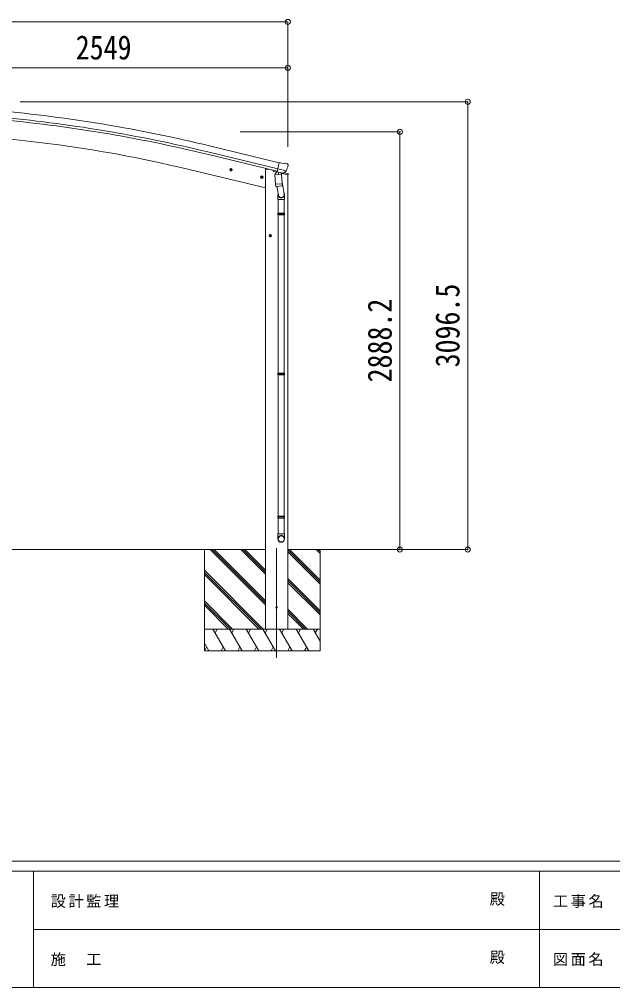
# Model space of a CAD drawing. Units: millimetres at full size. Extents: x -9783 to 33754, y -10064 to 6752.
# Drawn here: x -4068 to 36, y -6828 to -133 of the extents above; entities that cross this region are included whole.
import ezdxf
from ezdxf.enums import TextEntityAlignment as Align

# ---------------------------------------------------------------- set-up
doc = ezdxf.new("R2010")
doc.units = ezdxf.units.MM
doc.header["$LTSCALE"] = 35
doc.header["$PDMODE"] = 32
doc.header["$PDSIZE"] = 35
for name, color, linetype, lineweight in [('0-0_0', 7, 'Continuous', 9), ('0-1_本体', 4, 'Continuous', 9), ('0-2_部品', 7, 'Continuous', 9), ('0-8_PARTS2', 2, 'Continuous', 9), ('0-A_寸法', 6, 'Continuous', 9), ('F-0_240', 7, 'Continuous', 9)]:
    doc.layers.add(name, color=color, linetype=linetype, lineweight=lineweight)
doc.styles.add('ＭＳ ゴシック', font='')
doc.styles.get('ＭＳ ゴシック').set_extended_font_data('MS Gothic')

msp = doc.modelspace()

# ---------------------------------------------------------------- linework, layer by layer
at = {"layer": '0-0_0', "color": 6}
for p, q in [((-966.23, -3798.44), (-966.23, -701.94)), ((-1435.24, -910.24), (-1435.24, -3798.44))]:
    msp.add_line(p, q, dxfattribs=at)
at = {"layer": '0-0_0'}
for p, q in [((-7169.47, -3798.38), (-2366.47, -3798.38)), ((-2366.22, -3798.38), (-7169.22, -3798.38)), ((-2788.1, -3798.38), (-2788.1, -4498.38)), ((-2365.85, -4180.64), (-2748.11, -3798.38)), ((-2365.85, -4166.5), (-2733.97, -3798.38)), ((-2365.85, -4152.36), (-2719.83, -3798.38)), ((-2365.85, -3968.51), (-2535.98, -3798.38)), ((-2365.85, -3954.37), (-2521.84, -3798.38)), ((-2365.85, -3940.23), (-2507.69, -3798.38)), ((-1614.01, -3798.38), (-2210.35, -3798.38)), ((-1988.1, -4023.75), (-2210.35, -3801.5)), ((-1988.1, -4037.89), (-2210.35, -3815.64)), ((-1988.1, -4009.61), (-2199.33, -3798.38)), ((-1988.1, -3825.76), (-2015.48, -3798.38)), ((-1988.1, -3811.62), (-2001.34, -3798.38)), ((-1988.1, -3798.38), (-1988.1, -4498.38)), ((-2381.95, -4348.38), (-2788.1, -3942.24)), ((-2396.1, -4348.38), (-2788.1, -3956.38)), ((-2410.24, -4348.38), (-2788.1, -3970.53)), ((-1988.1, -4221.74), (-2210.35, -3999.49)), ((-1988.1, -4235.88), (-2210.35, -4013.63)), ((-1988.1, -4250.03), (-2210.35, -4027.78)), ((-2594.09, -4348.38), (-2788.1, -4154.37)), ((-2608.23, -4348.38), (-2788.1, -4168.52)), ((-2622.37, -4348.38), (-2788.1, -4182.66)), ((-2073.59, -4348.38), (-2210.35, -4211.62)), ((-2087.73, -4348.38), (-2210.35, -4225.77)), ((-2101.87, -4348.38), (-2210.35, -4239.91)), ((-2788.1, -4348.38), (-1988.1, -4348.38)), ((-2642.71, -4498.38), (-2729.32, -4348.38)), ((-2714.32, -4374.36), (-2699.32, -4348.38)), ((-2527.24, -4498.38), (-2613.85, -4348.38)), ((-2583.85, -4348.38), (-2598.85, -4374.36)), ((-2411.77, -4498.38), (-2498.38, -4348.38)), ((-2483.38, -4374.36), (-2468.37, -4348.38)), ((-2296.3, -4498.38), (-2382.91, -4348.38)), ((-2367.9, -4374.36), (-2352.9, -4348.38)), ((-2180.83, -4498.38), (-2267.44, -4348.38)), ((-2252.43, -4374.36), (-2237.43, -4348.38)), ((-2065.36, -4498.38), (-2151.97, -4348.38)), ((-2136.96, -4374.36), (-2121.96, -4348.38)), ((-1988.1, -4432.21), (-2036.5, -4348.38)), ((-2021.49, -4374.36), (-2006.49, -4348.38)), ((-2773.18, -4472.4), (-2788.18, -4498.38)), ((-2758.18, -4498.38), (-2788.1, -4446.57)), ((-2657.71, -4472.4), (-2672.71, -4498.38)), ((-2542.24, -4472.4), (-2557.24, -4498.38)), ((-2426.77, -4472.4), (-2441.77, -4498.38)), ((-2311.3, -4472.4), (-2326.3, -4498.38)), ((-2195.83, -4472.4), (-2210.83, -4498.38)), ((-2080.36, -4472.4), (-2095.36, -4498.38)), ((-1988.1, -4498.38), (-2788.1, -4498.38))]:
    msp.add_line(p, q, dxfattribs=at)
at = {"layer": '0-1_本体'}
for p, q in [((-2284.88, -1183.13), (-2767.93, -1065.61)), ((-2280.94, -1166.76), (-2763.95, -1049.24)), ((-2270.87, -1124.79), (-2753.74, -1007.31)), ((-2366.35, -1298.38), (-2952.02, -1157.77)), ((-2366.35, -1168.38), (-2366.35, -4348.38)), ((-2210.85, -1208.09), (-2210.85, -4348.38))]:
    msp.add_line(p, q, dxfattribs=at)
msp.add_lwpolyline([(-2366.35, -1168.38), (-2346.35, -1168.38), (-2312.84, -1176.43)], dxfattribs=at)
for centre, radius, start, end in [((-5125.11, -10753.78), 10030.81, 76.32536, 84.82535), ((-5125.11, -10753.78), 9970.81, 76.32536, 84.82535), ((-5125.11, -10753.78), 9987.65, 76.32536, 84.82535), ((-4917.01, -9342.55), 8417.35, 76.5, 84.99999)]:
    msp.add_arc(centre, radius, start, end, dxfattribs=at)
at = {"layer": '0-2_部品'}
for p, q in [((-2243.92, -1129.11), (-2269.85, -1122.89)), ((-2243.92, -1129.11), (-2230.66, -1126.41)), ((-2216.18, -1129.6), (-2229.36, -1126.44)), ((-2213.08, -1131.85), (-2209.22, -1138.15)), ((-2594.53, -1174.62), (-2613.98, -1169.95)), ((-2611.55, -1170.54), (-2606.38, -1165.09)), ((-2609.42, -1177.73), (-2611.55, -1170.54)), ((-2606.59, -1182.01), (-2601.92, -1162.56)), ((-2606.38, -1165.09), (-2599.09, -1166.84)), ((-2599.09, -1166.84), (-2596.95, -1174.04)), ((-2312.29, -1176.4), (-2312.29, -1179.72)), ((-2289.57, -1189.11), (-2308.46, -1184.58)), ((-2299.99, -1206.29), (-2254.3, -1203.09)), ((-2285.57, -1184.52), (-2298.89, -1199.84)), ((-2298.89, -1199.84), (-2298.44, -1206.18)), ((-2284.63, -1184.45), (-2285.57, -1184.52)), ((-2281.55, -1186.93), (-2283.08, -1186.56)), ((-2244.84, -1195.74), (-2281.55, -1186.93)), ((-2222.92, -1180.73), (-2280.42, -1166.93)), ((-2275.59, -1188.75), (-2274.57, -1203.36)), ((-2247.38, -1197.75), (-2273.2, -1204.18)), ((-2256.08, -1199.91), (-2255.85, -1203.2)), ((-2254.3, -1203.09), (-2249.63, -1269.93)), ((-2207.73, -1208.76), (-2250.44, -1198.51)), ((-2242.48, -1196.21), (-2250, -1194.41)), ((-2246.68, -1195.97), (-2246.63, -1196.71)), ((-2243.31, -1196.11), (-2244.84, -1195.74)), ((-2239.77, -1195.64), (-2223.39, -1181.15)), ((-2236.24, -1192.66), (-2210.03, -1198.95)), ((-2208.86, -1140.43), (-2209.14, -1141.58)), ((-2207.73, -1201.87), (-2207.73, -1208.76)), ((-2380.61, -1225.98), (-2400.05, -1221.31)), ((-2397.63, -1221.89), (-2392.46, -1216.45)), ((-2395.5, -1229.09), (-2397.63, -1221.89)), ((-2392.67, -1233.37), (-2388, -1213.92)), ((-2392.46, -1216.45), (-2385.16, -1218.2)), ((-2385.16, -1218.2), (-2383.03, -1225.4)), ((-2295.32, -1273.13), (-2299.99, -1206.29)), ((-2295.32, -1273.13), (-2249.63, -1269.93)), ((-2251.36, -1245.16), (-2235.45, -1341.33)), ((-2248.77, -1282.4), (-2249.64, -1269.93)), ((-2295.3, -1273.12), (-2294.42, -1285.82)), ((-2250.61, -1284.53), (-2292.31, -1287.45)), ((-2286.88, -1287.07), (-2276.15, -1350.66)), ((-2249.16, -1283.75), (-2249.16, -1283.75)), ((-2279.3, -1343.84), (-2279.3, -1378.5)), ((-2279.3, -1378.5), (-2233.3, -1378.5)), ((-2277.3, -1378.5), (-2277.3, -1472.5)), ((-2235.3, -1378.5), (-2235.3, -1472.5)), ((-2233.3, -1378.5), (-2233.3, -1344.14)), ((-2279.3, -1474.5), (-2278.3, -1472.5)), ((-2278.3, -1472.5), (-2234.3, -1472.5)), ((-2233.3, -1474.5), (-2234.3, -1472.5)), ((-2279.3, -1474.5), (-2233.3, -1474.5)), ((-2279.3, -1474.5), (-2279.3, -1482.5)), ((-2279.3, -1482.5), (-2233.3, -1482.5)), ((-2279.3, -1482.5), (-2278.3, -1484.5)), ((-2278.3, -1484.5), (-2234.3, -1484.5)), ((-2277.3, -1484.5), (-2277.3, -2578.68)), ((-2235.3, -1484.5), (-2235.3, -2578.68)), ((-2341.8, -1628.56), (-2321.8, -1628.56)), ((-2338.3, -1624.81), (-2331.8, -1621.05)), ((-2331.8, -1638.56), (-2331.8, -1618.56)), ((-2331.8, -1621.05), (-2325.3, -1624.81)), ((-2325.3, -1632.31), (-2331.8, -1636.06)), ((-2325.3, -1624.81), (-2325.3, -1632.31)), ((-2279.3, -2580.68), (-2278.3, -2578.68)), ((-2279.3, -2580.68), (-2233.3, -2580.68)), ((-2279.3, -2580.68), (-2279.3, -2588.68)), ((-2279.3, -2588.68), (-2233.3, -2588.68)), ((-2279.3, -2588.68), (-2278.3, -2590.68)), ((-2278.3, -2578.68), (-2234.3, -2578.68)), ((-2278.3, -2590.68), (-2234.3, -2590.68)), ((-2277.3, -2590.68), (-2277.3, -3568.87)), ((-2235.3, -2590.68), (-2235.3, -3568.87)), ((-2233.3, -2580.68), (-2234.3, -2578.68)), ((-2279.3, -3570.87), (-2278.3, -3568.87)), ((-2279.3, -3570.87), (-2233.3, -3570.87)), ((-2279.3, -3570.87), (-2279.3, -3578.87)), ((-2279.3, -3578.87), (-2233.3, -3578.87)), ((-2279.3, -3578.87), (-2278.3, -3580.87)), ((-2278.3, -3568.87), (-2234.3, -3568.87)), ((-2278.3, -3580.87), (-2234.3, -3580.87)), ((-2277.3, -3580.87), (-2277.3, -3690.87)), ((-2235.3, -3580.87), (-2235.3, -3690.87)), ((-2233.3, -3570.87), (-2234.3, -3568.87)), ((-2279.3, -3725.01), (-2279.3, -3690.87)), ((-2279.3, -3690.87), (-2233.3, -3690.87)), ((-2233.3, -3725.01), (-2233.3, -3690.87))]:
    msp.add_line(p, q, dxfattribs=at)
for points in [[(-2275.28, -1188.34), (-2285, -1186), (-2269.85, -1122.89)], [(-2596.95, -1174.04), (-2602.12, -1179.48), (-2609.42, -1177.73)], [(-2275.28, -1188.34), (-2275.04, -1188.49), (-2250.27, -1194.43), (-2250, -1194.41)], [(-2222.64, -1180.16), (-2223.23, -1181), (-2223.39, -1181.15)], [(-2383.03, -1225.4), (-2388.2, -1230.84), (-2395.5, -1229.09)], [(-2233.3, -1474.5), (-2233.3, -1482.5), (-2234.3, -1484.5)], [(-2331.8, -1636.06), (-2338.3, -1632.31), (-2338.3, -1624.81)], [(-2233.3, -2580.68), (-2233.3, -2588.68), (-2234.3, -2590.68)], [(-2233.3, -3570.87), (-2233.3, -3578.87), (-2234.3, -3580.87)]]:
    msp.add_lwpolyline(points, dxfattribs=at)
for centre, radius in [((-2604.25, -1172.29), 8.5), ((-2604.25, -1172.29), 7.7), ((-2604.25, -1172.29), 6.5), ((-2390.33, -1223.65), 8.5), ((-2390.33, -1223.65), 7.7), ((-2390.33, -1223.65), 6.5), ((-2331.8, -1628.56), 8.5), ((-2331.8, -1628.56), 7.7), ((-2331.8, -1628.56), 6.5)]:
    msp.add_circle(centre, radius, dxfattribs=at)
at = {"layer": '0-2_部品', "color": 4}
msp.add_circle((-2288.3, -4198.44), 4.5, dxfattribs=at)
at = {"layer": '0-2_部品'}
for centre, radius, start, end in [((-2230.06, -1129.35), 3, 76.5, 101.5), ((-2217.34, -1134.46), 5, 31.5, 76.5), ((-2307.29, -1179.72), 5, 180, 256.5), ((-2282.96, -1186.07), 0.5, 221.23754, 256.5), ((-2276.19, -1188.83), 0.604, 7.79405, 79.40158), ((-2273.55, -1203.21), 1.03, 188.03431, 289.96103), ((-2247.63, -1196.78), 1, 284, 4), ((-2246.18, -1195.93), 0.5, 76.5, 184), ((-2243.2, -1195.62), 0.5, 256.5, 291.76246), ((-2405.94, -1094.33), 202.4, 334.90875, 346.5), ((-2210.73, -1201.87), 3, 0, 76.5), ((-2292.45, -1285.46), 2, 190.53157, 274), ((-2250.75, -1282.54), 2, 274, 322.59038), ((-2250.71, -1282.57), 1.95, 322.52234, 4.95983), ((-2263.3, -1344.14), 30, 0, 2.54858)]:
    msp.add_arc(centre, radius, start, end, dxfattribs=at)
for centre, major_axis, ratio, start_param, end_param in [((-2211.78, -1139.71), (1.57, -2.57), 0.99628, 0.7835347, 1.5707963), ((-2241.78, -1193.29), (0.73, -2.92), 0.997631, 5.8041905, 5.8929484), ((-2241.81, -1193.16), (-2.63, 3.16), 0.650902, 2.1145521, 2.1873627), ((-2241.75, -1193.39), (0.73, -2.92), 0.997631, 5.965759, 6.7621801), ((-2256.3, -1343.84), (-23, 0), 0.996195, 6.0000678, 10.0103449), ((-2256.3, -1343.84), (-21, 0), 0.996195, 0.3319459, 3.3482706), ((-2256.3, -3723.27), (23, 0), 0.996195, 6.2831853, 9.424778), ((-2256.3, -3725.01), (23, 0), 0.996195, 6.2831853, 9.424778), ((-2256.3, -3725.01), (0, -23.43), 0.981806, 4.712389, 7.8539816)]:
    msp.add_ellipse(centre, major_axis=major_axis, ratio=ratio, start_param=start_param, end_param=end_param, dxfattribs=at)
msp.add_ellipse((-2256.3, -3725.01), major_axis=(-21, 0), ratio=0.996195, dxfattribs=at)
at = {"layer": '0-8_PARTS2'}
msp.add_line((-2288.35, -3789.17), (-2288.35, -4548.38), dxfattribs=at)
at = {"layer": '0-A_寸法'}
for p, q in [((-7324.85, -150.08), (-2210.85, -150.08)), ((-2210.85, -150.08), (-2210.85, -466.7)), ((-4759.85, -466.7), (-2210.85, -466.7)), ((-2210.85, -466.7), (-2210.85, -1013.37)), ((-966.23, -701.94), (-4061.58, -701.94)), ((-1435.24, -910.24), (-2539.39, -910.24)), ((-1435.24, -3798.44), (-1764.06, -3798.44)), ((-966.23, -3798.44), (-1435.24, -3798.44))]:
    msp.add_line(p, q, dxfattribs=at)
for p in [(-2210.85, -150.08), (-2210.85, -466.7), (-966.23, -701.94), (-1435.24, -910.24), (-1435.24, -3798.44), (-966.23, -3798.44)]:
    msp.add_point(p, dxfattribs=at)
at = {"layer": 'F-0_240', "color": 5}
for p, q in [((-9783.03, -5953.1), (9396.97, -5953.1)), ((-9783.03, -6023.1), (6285.75, -6023.1)), ((-3969.25, -6023.1), (-3969.25, -6828.1)), ((-469.25, -6023.1), (-469.25, -6828.1)), ((-3969.25, -6425.6), (3205.75, -6425.6)), ((-9783.03, -6828.1), (9396.97, -6828.1))]:
    msp.add_line(p, q, dxfattribs=at)

# ---------------------------------------------------------------- texts
at = {"layer": '0-A_寸法', "color": 7, "style": 'ＭＳ ゴシック', "width": 0.85}
msp.add_text('2549', height=166.8, dxfattribs=at).set_placement((-3677.85, -459.7), align=Align.BOTTOM_LEFT)
for s, p in [('3096.5', (-973.23, -2538.94)), ('2888.2', (-1442.24, -2643.09))]:
    msp.add_text(s, height=166.8, rotation=90, dxfattribs=at).set_placement(p, align=Align.BOTTOM_LEFT)
at = {"layer": 'F-0_240', "style": 'ＭＳ ゴシック'}
for p in [(-814.24, -6276.85), (-814.24, -6679.35)]:
    msp.add_text('殿', height=76.98, dxfattribs=at).set_placement(p, align=Align.BOTTOM_LEFT)
at = {"layer": 'F-0_240', "char_height": 76.98, "attachment_point": 7, "style": 'ＭＳ ゴシック'}
for s, insert in [('\\T1.17;設計監理', (-3851.04, -6276.85)), ('\\T1.17;工事名', (-376.96, -6276.85)), ('\\T1.17;施\u3000工', (-3851.04, -6679.35)), ('\\T1.17;図面名', (-376.96, -6679.35))]:
    msp.add_mtext(s, dxfattribs=dict(at, insert=insert))

doc.saveas('drawing.dxf')
